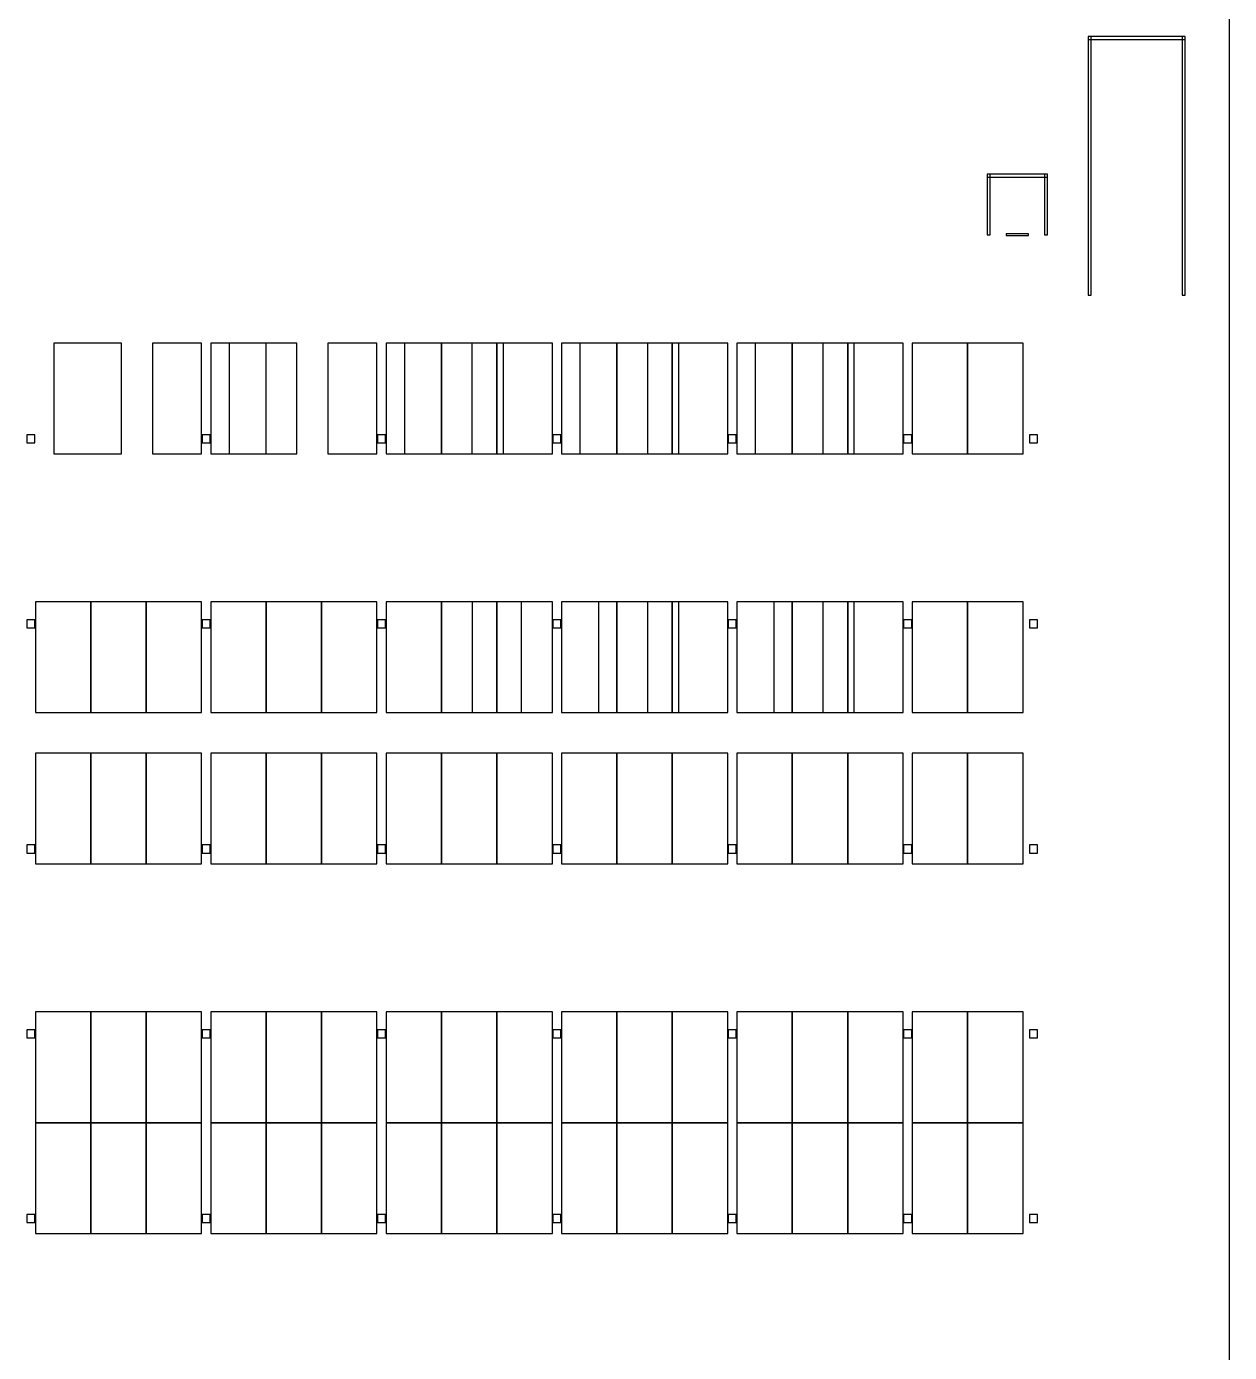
# Model space of a CAD drawing. Header units: metres. Extents: x 0 to 360, y -12 to 495.
# Drawn here: x 300.5 to 360, y 77.7 to 143.3 of the extents above; entities that cross this region are included whole.
import ezdxf

# ---------------------------------------------------------------- set-up
doc = ezdxf.new("R2010")
doc.units = ezdxf.units.M
for name, color, linetype in [('ASSUMED_BOUNDARY', 7, 'CONTINUOUS'), ('IFCCOLUMN', 7, 'CONTINUOUS'), ('IFCDOOR', 7, 'CONTINUOUS'), ('IFCWALL', 7, 'CONTINUOUS'), ('PARKING_L1', 7, 'CONTINUOUS'), ('PARKING_L1_ADA', 7, 'CONTINUOUS'), ('PARKING_L2', 7, 'CONTINUOUS'), ('PARKING_L3', 7, 'CONTINUOUS'), ('PARKING_L4', 7, 'CONTINUOUS'), ('PARKING_L5', 7, 'CONTINUOUS')]:
    doc.layers.add(name, color=color, linetype=linetype)

msp = doc.modelspace()

# ---------------------------------------------------------------- linework, layer by layer
at = {"layer": 'ASSUMED_BOUNDARY'}
msp.add_lwpolyline([(0, 0), (360, 0), (360, 495), (0, 495)], close=True, dxfattribs=at)
at = {"layer": 'IFCCOLUMN'}
for points in [[(300.473, 122.696), (300.873, 122.696), (300.873, 123.096), (300.473, 123.096)], [(300.473, 122.696), (300.873, 122.696), (300.873, 123.096), (300.473, 123.096)], [(300.473, 122.696), (300.873, 122.696), (300.873, 123.096), (300.473, 123.096)], [(300.473, 122.696), (300.873, 122.696), (300.873, 123.096), (300.473, 123.096)], [(309.1526, 122.696), (309.5526, 122.696), (309.5526, 123.096), (309.1526, 123.096)], [(309.1526, 122.696), (309.5526, 122.696), (309.5526, 123.096), (309.1526, 123.096)], [(309.1526, 122.696), (309.5526, 122.696), (309.5526, 123.096), (309.1526, 123.096)], [(309.1526, 122.696), (309.5526, 122.696), (309.5526, 123.096), (309.1526, 123.096)], [(317.8322, 122.696), (318.2322, 122.696), (318.2322, 123.096), (317.8322, 123.096)], [(317.8322, 122.696), (318.2322, 122.696), (318.2322, 123.096), (317.8322, 123.096)], [(317.8322, 122.696), (318.2322, 122.696), (318.2322, 123.096), (317.8322, 123.096)], [(317.8322, 122.696), (318.2322, 122.696), (318.2322, 123.096), (317.8322, 123.096)], [(326.5118, 122.696), (326.9118, 122.696), (326.9118, 123.096), (326.5118, 123.096)], [(326.5118, 122.696), (326.9118, 122.696), (326.9118, 123.096), (326.5118, 123.096)], [(326.5118, 122.696), (326.9118, 122.696), (326.9118, 123.096), (326.5118, 123.096)], [(326.5118, 122.696), (326.9118, 122.696), (326.9118, 123.096), (326.5118, 123.096)], [(335.1914, 122.696), (335.5914, 122.696), (335.5914, 123.096), (335.1914, 123.096)], [(335.1914, 122.696), (335.5914, 122.696), (335.5914, 123.096), (335.1914, 123.096)], [(335.1914, 122.696), (335.5914, 122.696), (335.5914, 123.096), (335.1914, 123.096)], [(335.1914, 122.696), (335.5914, 122.696), (335.5914, 123.096), (335.1914, 123.096)], [(343.871, 122.696), (344.271, 122.696), (344.271, 123.096), (343.871, 123.096)], [(343.871, 122.696), (344.271, 122.696), (344.271, 123.096), (343.871, 123.096)], [(343.871, 122.696), (344.271, 122.696), (344.271, 123.096), (343.871, 123.096)], [(343.871, 122.696), (344.271, 122.696), (344.271, 123.096), (343.871, 123.096)], [(350.1, 122.696), (350.5, 122.696), (350.5, 123.096), (350.1, 123.096)], [(350.1, 122.696), (350.5, 122.696), (350.5, 123.096), (350.1, 123.096)], [(350.1, 122.696), (350.5, 122.696), (350.5, 123.096), (350.1, 123.096)], [(350.1, 122.696), (350.5, 122.696), (350.5, 123.096), (350.1, 123.096)], [(300.473, 113.552), (300.873, 113.552), (300.873, 113.952), (300.473, 113.952)], [(300.473, 113.552), (300.873, 113.552), (300.873, 113.952), (300.473, 113.952)], [(300.473, 113.552), (300.873, 113.552), (300.873, 113.952), (300.473, 113.952)], [(300.473, 113.552), (300.873, 113.552), (300.873, 113.952), (300.473, 113.952)], [(309.1526, 113.552), (309.5526, 113.552), (309.5526, 113.952), (309.1526, 113.952)], [(309.1526, 113.552), (309.5526, 113.552), (309.5526, 113.952), (309.1526, 113.952)], [(309.1526, 113.552), (309.5526, 113.552), (309.5526, 113.952), (309.1526, 113.952)], [(309.1526, 113.552), (309.5526, 113.552), (309.5526, 113.952), (309.1526, 113.952)], [(317.8322, 113.552), (318.2322, 113.552), (318.2322, 113.952), (317.8322, 113.952)], [(317.8322, 113.552), (318.2322, 113.552), (318.2322, 113.952), (317.8322, 113.952)], [(317.8322, 113.552), (318.2322, 113.552), (318.2322, 113.952), (317.8322, 113.952)], [(317.8322, 113.552), (318.2322, 113.552), (318.2322, 113.952), (317.8322, 113.952)], [(326.5118, 113.552), (326.9118, 113.552), (326.9118, 113.952), (326.5118, 113.952)], [(326.5118, 113.552), (326.9118, 113.552), (326.9118, 113.952), (326.5118, 113.952)], [(326.5118, 113.552), (326.9118, 113.552), (326.9118, 113.952), (326.5118, 113.952)], [(326.5118, 113.552), (326.9118, 113.552), (326.9118, 113.952), (326.5118, 113.952)], [(335.1914, 113.552), (335.5914, 113.552), (335.5914, 113.952), (335.1914, 113.952)], [(335.1914, 113.552), (335.5914, 113.552), (335.5914, 113.952), (335.1914, 113.952)], [(335.1914, 113.552), (335.5914, 113.552), (335.5914, 113.952), (335.1914, 113.952)], [(335.1914, 113.552), (335.5914, 113.552), (335.5914, 113.952), (335.1914, 113.952)], [(343.871, 113.552), (344.271, 113.552), (344.271, 113.952), (343.871, 113.952)], [(343.871, 113.552), (344.271, 113.552), (344.271, 113.952), (343.871, 113.952)], [(343.871, 113.552), (344.271, 113.552), (344.271, 113.952), (343.871, 113.952)], [(343.871, 113.552), (344.271, 113.552), (344.271, 113.952), (343.871, 113.952)], [(350.1, 113.552), (350.5, 113.552), (350.5, 113.952), (350.1, 113.952)], [(350.1, 113.552), (350.5, 113.552), (350.5, 113.952), (350.1, 113.952)], [(350.1, 113.552), (350.5, 113.552), (350.5, 113.952), (350.1, 113.952)], [(350.1, 113.552), (350.5, 113.552), (350.5, 113.952), (350.1, 113.952)], [(300.473, 102.408), (300.873, 102.408), (300.873, 102.808), (300.473, 102.808)], [(300.473, 102.408), (300.873, 102.408), (300.873, 102.808), (300.473, 102.808)], [(300.473, 102.408), (300.873, 102.408), (300.873, 102.808), (300.473, 102.808)], [(300.473, 102.408), (300.873, 102.408), (300.873, 102.808), (300.473, 102.808)], [(309.1526, 102.408), (309.5526, 102.408), (309.5526, 102.808), (309.1526, 102.808)], [(309.1526, 102.408), (309.5526, 102.408), (309.5526, 102.808), (309.1526, 102.808)], [(309.1526, 102.408), (309.5526, 102.408), (309.5526, 102.808), (309.1526, 102.808)], [(309.1526, 102.408), (309.5526, 102.408), (309.5526, 102.808), (309.1526, 102.808)], [(317.8322, 102.408), (318.2322, 102.408), (318.2322, 102.808), (317.8322, 102.808)], [(317.8322, 102.408), (318.2322, 102.408), (318.2322, 102.808), (317.8322, 102.808)], [(317.8322, 102.408), (318.2322, 102.408), (318.2322, 102.808), (317.8322, 102.808)], [(317.8322, 102.408), (318.2322, 102.408), (318.2322, 102.808), (317.8322, 102.808)], [(326.5118, 102.408), (326.9118, 102.408), (326.9118, 102.808), (326.5118, 102.808)], [(326.5118, 102.408), (326.9118, 102.408), (326.9118, 102.808), (326.5118, 102.808)], [(326.5118, 102.408), (326.9118, 102.408), (326.9118, 102.808), (326.5118, 102.808)], [(326.5118, 102.408), (326.9118, 102.408), (326.9118, 102.808), (326.5118, 102.808)], [(335.1914, 102.408), (335.5914, 102.408), (335.5914, 102.808), (335.1914, 102.808)], [(335.1914, 102.408), (335.5914, 102.408), (335.5914, 102.808), (335.1914, 102.808)], [(335.1914, 102.408), (335.5914, 102.408), (335.5914, 102.808), (335.1914, 102.808)], [(335.1914, 102.408), (335.5914, 102.408), (335.5914, 102.808), (335.1914, 102.808)], [(343.871, 102.408), (344.271, 102.408), (344.271, 102.808), (343.871, 102.808)], [(343.871, 102.408), (344.271, 102.408), (344.271, 102.808), (343.871, 102.808)], [(343.871, 102.408), (344.271, 102.408), (344.271, 102.808), (343.871, 102.808)], [(343.871, 102.408), (344.271, 102.408), (344.271, 102.808), (343.871, 102.808)], [(350.1, 102.408), (350.5, 102.408), (350.5, 102.808), (350.1, 102.808)], [(350.1, 102.408), (350.5, 102.408), (350.5, 102.808), (350.1, 102.808)], [(350.1, 102.408), (350.5, 102.408), (350.5, 102.808), (350.1, 102.808)], [(350.1, 102.408), (350.5, 102.408), (350.5, 102.808), (350.1, 102.808)], [(300.473, 93.264), (300.873, 93.264), (300.873, 93.664), (300.473, 93.664)], [(300.473, 93.264), (300.873, 93.264), (300.873, 93.664), (300.473, 93.664)], [(300.473, 93.264), (300.873, 93.264), (300.873, 93.664), (300.473, 93.664)], [(300.473, 93.264), (300.873, 93.264), (300.873, 93.664), (300.473, 93.664)], [(309.1526, 93.264), (309.5526, 93.264), (309.5526, 93.664), (309.1526, 93.664)], [(309.1526, 93.264), (309.5526, 93.264), (309.5526, 93.664), (309.1526, 93.664)], [(309.1526, 93.264), (309.5526, 93.264), (309.5526, 93.664), (309.1526, 93.664)], [(309.1526, 93.264), (309.5526, 93.264), (309.5526, 93.664), (309.1526, 93.664)], [(317.8322, 93.264), (318.2322, 93.264), (318.2322, 93.664), (317.8322, 93.664)], [(317.8322, 93.264), (318.2322, 93.264), (318.2322, 93.664), (317.8322, 93.664)], [(317.8322, 93.264), (318.2322, 93.264), (318.2322, 93.664), (317.8322, 93.664)], [(317.8322, 93.264), (318.2322, 93.264), (318.2322, 93.664), (317.8322, 93.664)], [(326.5118, 93.264), (326.9118, 93.264), (326.9118, 93.664), (326.5118, 93.664)], [(326.5118, 93.264), (326.9118, 93.264), (326.9118, 93.664), (326.5118, 93.664)], [(326.5118, 93.264), (326.9118, 93.264), (326.9118, 93.664), (326.5118, 93.664)], [(326.5118, 93.264), (326.9118, 93.264), (326.9118, 93.664), (326.5118, 93.664)], [(335.1914, 93.264), (335.5914, 93.264), (335.5914, 93.664), (335.1914, 93.664)], [(335.1914, 93.264), (335.5914, 93.264), (335.5914, 93.664), (335.1914, 93.664)], [(335.1914, 93.264), (335.5914, 93.264), (335.5914, 93.664), (335.1914, 93.664)], [(335.1914, 93.264), (335.5914, 93.264), (335.5914, 93.664), (335.1914, 93.664)], [(343.871, 93.264), (344.271, 93.264), (344.271, 93.664), (343.871, 93.664)], [(343.871, 93.264), (344.271, 93.264), (344.271, 93.664), (343.871, 93.664)], [(343.871, 93.264), (344.271, 93.264), (344.271, 93.664), (343.871, 93.664)], [(343.871, 93.264), (344.271, 93.264), (344.271, 93.664), (343.871, 93.664)], [(350.1, 93.264), (350.5, 93.264), (350.5, 93.664), (350.1, 93.664)], [(350.1, 93.264), (350.5, 93.264), (350.5, 93.664), (350.1, 93.664)], [(350.1, 93.264), (350.5, 93.264), (350.5, 93.664), (350.1, 93.664)], [(350.1, 93.264), (350.5, 93.264), (350.5, 93.664), (350.1, 93.664)], [(300.473, 84.12), (300.873, 84.12), (300.873, 84.52), (300.473, 84.52)], [(300.473, 84.12), (300.873, 84.12), (300.873, 84.52), (300.473, 84.52)], [(300.473, 84.12), (300.873, 84.12), (300.873, 84.52), (300.473, 84.52)], [(300.473, 84.12), (300.873, 84.12), (300.873, 84.52), (300.473, 84.52)], [(309.1526, 84.12), (309.5526, 84.12), (309.5526, 84.52), (309.1526, 84.52)], [(309.1526, 84.12), (309.5526, 84.12), (309.5526, 84.52), (309.1526, 84.52)], [(309.1526, 84.12), (309.5526, 84.12), (309.5526, 84.52), (309.1526, 84.52)], [(309.1526, 84.12), (309.5526, 84.12), (309.5526, 84.52), (309.1526, 84.52)], [(317.8322, 84.12), (318.2322, 84.12), (318.2322, 84.52), (317.8322, 84.52)], [(317.8322, 84.12), (318.2322, 84.12), (318.2322, 84.52), (317.8322, 84.52)], [(317.8322, 84.12), (318.2322, 84.12), (318.2322, 84.52), (317.8322, 84.52)], [(317.8322, 84.12), (318.2322, 84.12), (318.2322, 84.52), (317.8322, 84.52)], [(326.5118, 84.12), (326.9118, 84.12), (326.9118, 84.52), (326.5118, 84.52)], [(326.5118, 84.12), (326.9118, 84.12), (326.9118, 84.52), (326.5118, 84.52)], [(326.5118, 84.12), (326.9118, 84.12), (326.9118, 84.52), (326.5118, 84.52)], [(326.5118, 84.12), (326.9118, 84.12), (326.9118, 84.52), (326.5118, 84.52)], [(335.1914, 84.12), (335.5914, 84.12), (335.5914, 84.52), (335.1914, 84.52)], [(335.1914, 84.12), (335.5914, 84.12), (335.5914, 84.52), (335.1914, 84.52)], [(335.1914, 84.12), (335.5914, 84.12), (335.5914, 84.52), (335.1914, 84.52)], [(335.1914, 84.12), (335.5914, 84.12), (335.5914, 84.52), (335.1914, 84.52)], [(343.871, 84.12), (344.271, 84.12), (344.271, 84.52), (343.871, 84.52)], [(343.871, 84.12), (344.271, 84.12), (344.271, 84.52), (343.871, 84.52)], [(343.871, 84.12), (344.271, 84.12), (344.271, 84.52), (343.871, 84.52)], [(343.871, 84.12), (344.271, 84.12), (344.271, 84.52), (343.871, 84.52)], [(350.1, 84.12), (350.5, 84.12), (350.5, 84.52), (350.1, 84.52)], [(350.1, 84.12), (350.5, 84.12), (350.5, 84.52), (350.1, 84.52)], [(350.1, 84.12), (350.5, 84.12), (350.5, 84.52), (350.1, 84.52)], [(350.1, 84.12), (350.5, 84.12), (350.5, 84.52), (350.1, 84.52)]]:
    msp.add_lwpolyline(points, close=True, dxfattribs=at)
at = {"layer": 'IFCDOOR'}
msp.add_lwpolyline([(348.95, 132.96), (350.05, 132.96), (350.05, 133.04), (348.95, 133.04)], close=True, dxfattribs=at)
msp.add_lwpolyline([(348.95, 132.96), (350.05, 132.96), (350.05, 133.04), (348.95, 133.04)], close=True, dxfattribs=at)
msp.add_lwpolyline([(348.95, 132.96), (350.05, 132.96), (350.05, 133.04), (348.95, 133.04)], close=True, dxfattribs=at)
msp.add_lwpolyline([(348.95, 132.96), (350.05, 132.96), (350.05, 133.04), (348.95, 133.04)], close=True, dxfattribs=at)
msp.add_lwpolyline([(348.95, 132.96), (350.05, 132.96), (350.05, 133.04), (348.95, 133.04)], close=True, dxfattribs=at)
at = {"layer": 'IFCWALL'}
for points in [[(353, 130), (353.15, 130), (353.15, 142.8), (353, 142.8)], [(353, 142.65), (357.8, 142.65), (357.8, 142.8), (353, 142.8)], [(357.65, 130), (357.8, 130), (357.8, 142.8), (357.65, 142.8)], [(348, 133), (348.15, 133), (348.15, 136), (348, 136)], [(348, 135.85), (351, 135.85), (351, 136), (348, 136)], [(350.85, 133), (351, 133), (351, 136), (350.85, 136)]]:
    msp.add_lwpolyline(points, close=True, dxfattribs=at)
at = {"layer": 'PARKING_L1'}
for points in [[(300.898, 109.352), (303.6412, 109.352), (303.6412, 114.8384), (300.898, 114.8384)], [(303.6412, 109.352), (306.3844, 109.352), (306.3844, 114.8384), (303.6412, 114.8384)], [(306.3844, 109.352), (309.1276, 109.352), (309.1276, 114.8384), (306.3844, 114.8384)], [(309.5776, 109.352), (312.3208, 109.352), (312.3208, 114.8384), (309.5776, 114.8384)], [(312.3208, 109.352), (315.064, 109.352), (315.064, 114.8384), (312.3208, 114.8384)], [(315.064, 109.352), (317.8072, 109.352), (317.8072, 114.8384), (315.064, 114.8384)], [(318.2572, 109.352), (321.0004, 109.352), (321.0004, 114.8384), (318.2572, 114.8384)], [(344.296, 109.352), (347.0392, 109.352), (347.0392, 114.8384), (344.296, 114.8384)], [(347.0392, 109.352), (349.7824, 109.352), (349.7824, 114.8384), (347.0392, 114.8384)], [(300.898, 101.8656), (303.6412, 101.8656), (303.6412, 107.352), (300.898, 107.352)], [(303.6412, 101.8656), (306.3844, 101.8656), (306.3844, 107.352), (303.6412, 107.352)], [(306.3844, 101.8656), (309.1276, 101.8656), (309.1276, 107.352), (306.3844, 107.352)], [(309.5776, 101.8656), (312.3208, 101.8656), (312.3208, 107.352), (309.5776, 107.352)], [(312.3208, 101.8656), (315.064, 101.8656), (315.064, 107.352), (312.3208, 107.352)], [(315.064, 101.8656), (317.8072, 101.8656), (317.8072, 107.352), (315.064, 107.352)], [(318.2572, 101.8656), (321.0004, 101.8656), (321.0004, 107.352), (318.2572, 107.352)], [(321.0004, 101.8656), (323.7436, 101.8656), (323.7436, 107.352), (321.0004, 107.352)], [(323.7436, 101.8656), (326.4868, 101.8656), (326.4868, 107.352), (323.7436, 107.352)], [(326.9368, 101.8656), (329.68, 101.8656), (329.68, 107.352), (326.9368, 107.352)], [(329.68, 101.8656), (332.4232, 101.8656), (332.4232, 107.352), (329.68, 107.352)], [(332.4232, 101.8656), (335.1664, 101.8656), (335.1664, 107.352), (332.4232, 107.352)], [(335.6164, 101.8656), (338.3596, 101.8656), (338.3596, 107.352), (335.6164, 107.352)], [(338.3596, 101.8656), (341.1028, 101.8656), (341.1028, 107.352), (338.3596, 107.352)], [(341.1028, 101.8656), (343.846, 101.8656), (343.846, 107.352), (341.1028, 107.352)], [(344.296, 101.8656), (347.0392, 101.8656), (347.0392, 107.352), (344.296, 107.352)], [(347.0392, 101.8656), (349.7824, 101.8656), (349.7824, 107.352), (347.0392, 107.352)], [(300.898, 89.064), (303.6412, 89.064), (303.6412, 94.5504), (300.898, 94.5504)], [(303.6412, 89.064), (306.3844, 89.064), (306.3844, 94.5504), (303.6412, 94.5504)], [(306.3844, 89.064), (309.1276, 89.064), (309.1276, 94.5504), (306.3844, 94.5504)], [(309.5776, 89.064), (312.3208, 89.064), (312.3208, 94.5504), (309.5776, 94.5504)], [(312.3208, 89.064), (315.064, 89.064), (315.064, 94.5504), (312.3208, 94.5504)], [(315.064, 89.064), (317.8072, 89.064), (317.8072, 94.5504), (315.064, 94.5504)], [(318.2572, 89.064), (321.0004, 89.064), (321.0004, 94.5504), (318.2572, 94.5504)], [(321.0004, 89.064), (323.7436, 89.064), (323.7436, 94.5504), (321.0004, 94.5504)], [(323.7436, 89.064), (326.4868, 89.064), (326.4868, 94.5504), (323.7436, 94.5504)], [(326.9368, 89.064), (329.68, 89.064), (329.68, 94.5504), (326.9368, 94.5504)], [(329.68, 89.064), (332.4232, 89.064), (332.4232, 94.5504), (329.68, 94.5504)], [(332.4232, 89.064), (335.1664, 89.064), (335.1664, 94.5504), (332.4232, 94.5504)], [(335.6164, 89.064), (338.3596, 89.064), (338.3596, 94.5504), (335.6164, 94.5504)], [(338.3596, 89.064), (341.1028, 89.064), (341.1028, 94.5504), (338.3596, 94.5504)], [(341.1028, 89.064), (343.846, 89.064), (343.846, 94.5504), (341.1028, 94.5504)], [(344.296, 89.064), (347.0392, 89.064), (347.0392, 94.5504), (344.296, 94.5504)], [(347.0392, 89.064), (349.7824, 89.064), (349.7824, 94.5504), (347.0392, 94.5504)], [(300.898, 83.5776), (303.6412, 83.5776), (303.6412, 89.064), (300.898, 89.064)], [(303.6412, 83.5776), (306.3844, 83.5776), (306.3844, 89.064), (303.6412, 89.064)], [(306.3844, 83.5776), (309.1276, 83.5776), (309.1276, 89.064), (306.3844, 89.064)], [(309.5776, 83.5776), (312.3208, 83.5776), (312.3208, 89.064), (309.5776, 89.064)], [(312.3208, 83.5776), (315.064, 83.5776), (315.064, 89.064), (312.3208, 89.064)], [(315.064, 83.5776), (317.8072, 83.5776), (317.8072, 89.064), (315.064, 89.064)], [(318.2572, 83.5776), (321.0004, 83.5776), (321.0004, 89.064), (318.2572, 89.064)], [(321.0004, 83.5776), (323.7436, 83.5776), (323.7436, 89.064), (321.0004, 89.064)], [(323.7436, 83.5776), (326.4868, 83.5776), (326.4868, 89.064), (323.7436, 89.064)], [(326.9368, 83.5776), (329.68, 83.5776), (329.68, 89.064), (326.9368, 89.064)], [(329.68, 83.5776), (332.4232, 83.5776), (332.4232, 89.064), (329.68, 89.064)], [(332.4232, 83.5776), (335.1664, 83.5776), (335.1664, 89.064), (332.4232, 89.064)], [(335.6164, 83.5776), (338.3596, 83.5776), (338.3596, 89.064), (335.6164, 89.064)], [(338.3596, 83.5776), (341.1028, 83.5776), (341.1028, 89.064), (338.3596, 89.064)], [(341.1028, 83.5776), (343.846, 83.5776), (343.846, 89.064), (341.1028, 89.064)], [(344.296, 83.5776), (347.0392, 83.5776), (347.0392, 89.064), (344.296, 89.064)], [(347.0392, 83.5776), (349.7824, 83.5776), (349.7824, 89.064), (347.0392, 89.064)]]:
    msp.add_lwpolyline(points, close=True, dxfattribs=at)
at = {"layer": 'PARKING_L1_ADA'}
for points in [[(301.8124, 122.1536), (305.1652, 122.1536), (305.1652, 127.64), (301.8124, 127.64)], [(306.6892, 122.1536), (309.1276, 122.1536), (309.1276, 127.64), (306.6892, 127.64)], [(310.492, 122.1536), (313.8448, 122.1536), (313.8448, 127.64), (310.492, 127.64)], [(315.3688, 122.1536), (317.8072, 122.1536), (317.8072, 127.64), (315.3688, 127.64)], [(319.1716, 122.1536), (322.5244, 122.1536), (322.5244, 127.64), (319.1716, 127.64)], [(324.0484, 122.1536), (326.4868, 122.1536), (326.4868, 127.64), (324.0484, 127.64)], [(327.8512, 122.1536), (331.204, 122.1536), (331.204, 127.64), (327.8512, 127.64)], [(332.728, 122.1536), (335.1664, 122.1536), (335.1664, 127.64), (332.728, 127.64)], [(336.5308, 122.1536), (339.8836, 122.1536), (339.8836, 127.64), (336.5308, 127.64)], [(341.4076, 122.1536), (343.846, 122.1536), (343.846, 127.64), (341.4076, 127.64)], [(322.5244, 109.352), (324.9628, 109.352), (324.9628, 114.8384), (322.5244, 114.8384)], [(328.7656, 109.352), (331.204, 109.352), (331.204, 114.8384), (328.7656, 114.8384)], [(332.728, 109.352), (335.1664, 109.352), (335.1664, 114.8384), (332.728, 114.8384)], [(337.4452, 109.352), (339.8836, 109.352), (339.8836, 114.8384), (337.4452, 114.8384)], [(341.4076, 109.352), (343.846, 109.352), (343.846, 114.8384), (341.4076, 114.8384)]]:
    msp.add_lwpolyline(points, close=True, dxfattribs=at)
at = {"layer": 'PARKING_L2'}
for points in [[(309.5776, 122.1536), (312.3208, 122.1536), (312.3208, 127.64), (309.5776, 127.64)], [(318.2572, 122.1536), (321.0004, 122.1536), (321.0004, 127.64), (318.2572, 127.64)], [(321.0004, 122.1536), (323.7436, 122.1536), (323.7436, 127.64), (321.0004, 127.64)], [(323.7436, 122.1536), (326.4868, 122.1536), (326.4868, 127.64), (323.7436, 127.64)], [(326.9368, 122.1536), (329.68, 122.1536), (329.68, 127.64), (326.9368, 127.64)], [(329.68, 122.1536), (332.4232, 122.1536), (332.4232, 127.64), (329.68, 127.64)], [(332.4232, 122.1536), (335.1664, 122.1536), (335.1664, 127.64), (332.4232, 127.64)], [(335.6164, 122.1536), (338.3596, 122.1536), (338.3596, 127.64), (335.6164, 127.64)], [(338.3596, 122.1536), (341.1028, 122.1536), (341.1028, 127.64), (338.3596, 127.64)], [(341.1028, 122.1536), (343.846, 122.1536), (343.846, 127.64), (341.1028, 127.64)], [(344.296, 122.1536), (347.0392, 122.1536), (347.0392, 127.64), (344.296, 127.64)], [(347.0392, 122.1536), (349.7824, 122.1536), (349.7824, 127.64), (347.0392, 127.64)], [(300.898, 109.352), (303.6412, 109.352), (303.6412, 114.8384), (300.898, 114.8384)], [(303.6412, 109.352), (306.3844, 109.352), (306.3844, 114.8384), (303.6412, 114.8384)], [(306.3844, 109.352), (309.1276, 109.352), (309.1276, 114.8384), (306.3844, 114.8384)], [(309.5776, 109.352), (312.3208, 109.352), (312.3208, 114.8384), (309.5776, 114.8384)], [(312.3208, 109.352), (315.064, 109.352), (315.064, 114.8384), (312.3208, 114.8384)], [(315.064, 109.352), (317.8072, 109.352), (317.8072, 114.8384), (315.064, 114.8384)], [(318.2572, 109.352), (321.0004, 109.352), (321.0004, 114.8384), (318.2572, 114.8384)], [(321.0004, 109.352), (323.7436, 109.352), (323.7436, 114.8384), (321.0004, 114.8384)], [(323.7436, 109.352), (326.4868, 109.352), (326.4868, 114.8384), (323.7436, 114.8384)], [(326.9368, 109.352), (329.68, 109.352), (329.68, 114.8384), (326.9368, 114.8384)], [(329.68, 109.352), (332.4232, 109.352), (332.4232, 114.8384), (329.68, 114.8384)], [(332.4232, 109.352), (335.1664, 109.352), (335.1664, 114.8384), (332.4232, 114.8384)], [(335.6164, 109.352), (338.3596, 109.352), (338.3596, 114.8384), (335.6164, 114.8384)], [(338.3596, 109.352), (341.1028, 109.352), (341.1028, 114.8384), (338.3596, 114.8384)], [(341.1028, 109.352), (343.846, 109.352), (343.846, 114.8384), (341.1028, 114.8384)], [(344.296, 109.352), (347.0392, 109.352), (347.0392, 114.8384), (344.296, 114.8384)], [(347.0392, 109.352), (349.7824, 109.352), (349.7824, 114.8384), (347.0392, 114.8384)], [(300.898, 101.8656), (303.6412, 101.8656), (303.6412, 107.352), (300.898, 107.352)], [(303.6412, 101.8656), (306.3844, 101.8656), (306.3844, 107.352), (303.6412, 107.352)], [(306.3844, 101.8656), (309.1276, 101.8656), (309.1276, 107.352), (306.3844, 107.352)], [(309.5776, 101.8656), (312.3208, 101.8656), (312.3208, 107.352), (309.5776, 107.352)], [(312.3208, 101.8656), (315.064, 101.8656), (315.064, 107.352), (312.3208, 107.352)], [(315.064, 101.8656), (317.8072, 101.8656), (317.8072, 107.352), (315.064, 107.352)], [(318.2572, 101.8656), (321.0004, 101.8656), (321.0004, 107.352), (318.2572, 107.352)], [(321.0004, 101.8656), (323.7436, 101.8656), (323.7436, 107.352), (321.0004, 107.352)], [(323.7436, 101.8656), (326.4868, 101.8656), (326.4868, 107.352), (323.7436, 107.352)], [(326.9368, 101.8656), (329.68, 101.8656), (329.68, 107.352), (326.9368, 107.352)], [(329.68, 101.8656), (332.4232, 101.8656), (332.4232, 107.352), (329.68, 107.352)], [(332.4232, 101.8656), (335.1664, 101.8656), (335.1664, 107.352), (332.4232, 107.352)], [(335.6164, 101.8656), (338.3596, 101.8656), (338.3596, 107.352), (335.6164, 107.352)], [(338.3596, 101.8656), (341.1028, 101.8656), (341.1028, 107.352), (338.3596, 107.352)], [(341.1028, 101.8656), (343.846, 101.8656), (343.846, 107.352), (341.1028, 107.352)], [(344.296, 101.8656), (347.0392, 101.8656), (347.0392, 107.352), (344.296, 107.352)], [(347.0392, 101.8656), (349.7824, 101.8656), (349.7824, 107.352), (347.0392, 107.352)], [(300.898, 89.064), (303.6412, 89.064), (303.6412, 94.5504), (300.898, 94.5504)], [(303.6412, 89.064), (306.3844, 89.064), (306.3844, 94.5504), (303.6412, 94.5504)], [(306.3844, 89.064), (309.1276, 89.064), (309.1276, 94.5504), (306.3844, 94.5504)], [(309.5776, 89.064), (312.3208, 89.064), (312.3208, 94.5504), (309.5776, 94.5504)], [(312.3208, 89.064), (315.064, 89.064), (315.064, 94.5504), (312.3208, 94.5504)], [(315.064, 89.064), (317.8072, 89.064), (317.8072, 94.5504), (315.064, 94.5504)], [(318.2572, 89.064), (321.0004, 89.064), (321.0004, 94.5504), (318.2572, 94.5504)], [(321.0004, 89.064), (323.7436, 89.064), (323.7436, 94.5504), (321.0004, 94.5504)], [(323.7436, 89.064), (326.4868, 89.064), (326.4868, 94.5504), (323.7436, 94.5504)], [(326.9368, 89.064), (329.68, 89.064), (329.68, 94.5504), (326.9368, 94.5504)], [(329.68, 89.064), (332.4232, 89.064), (332.4232, 94.5504), (329.68, 94.5504)], [(332.4232, 89.064), (335.1664, 89.064), (335.1664, 94.5504), (332.4232, 94.5504)], [(335.6164, 89.064), (338.3596, 89.064), (338.3596, 94.5504), (335.6164, 94.5504)], [(338.3596, 89.064), (341.1028, 89.064), (341.1028, 94.5504), (338.3596, 94.5504)], [(341.1028, 89.064), (343.846, 89.064), (343.846, 94.5504), (341.1028, 94.5504)], [(344.296, 89.064), (347.0392, 89.064), (347.0392, 94.5504), (344.296, 94.5504)], [(347.0392, 89.064), (349.7824, 89.064), (349.7824, 94.5504), (347.0392, 94.5504)], [(300.898, 83.5776), (303.6412, 83.5776), (303.6412, 89.064), (300.898, 89.064)], [(303.6412, 83.5776), (306.3844, 83.5776), (306.3844, 89.064), (303.6412, 89.064)], [(306.3844, 83.5776), (309.1276, 83.5776), (309.1276, 89.064), (306.3844, 89.064)], [(309.5776, 83.5776), (312.3208, 83.5776), (312.3208, 89.064), (309.5776, 89.064)], [(312.3208, 83.5776), (315.064, 83.5776), (315.064, 89.064), (312.3208, 89.064)], [(315.064, 83.5776), (317.8072, 83.5776), (317.8072, 89.064), (315.064, 89.064)], [(318.2572, 83.5776), (321.0004, 83.5776), (321.0004, 89.064), (318.2572, 89.064)], [(321.0004, 83.5776), (323.7436, 83.5776), (323.7436, 89.064), (321.0004, 89.064)], [(323.7436, 83.5776), (326.4868, 83.5776), (326.4868, 89.064), (323.7436, 89.064)], [(326.9368, 83.5776), (329.68, 83.5776), (329.68, 89.064), (326.9368, 89.064)], [(329.68, 83.5776), (332.4232, 83.5776), (332.4232, 89.064), (329.68, 89.064)], [(332.4232, 83.5776), (335.1664, 83.5776), (335.1664, 89.064), (332.4232, 89.064)], [(335.6164, 83.5776), (338.3596, 83.5776), (338.3596, 89.064), (335.6164, 89.064)], [(338.3596, 83.5776), (341.1028, 83.5776), (341.1028, 89.064), (338.3596, 89.064)], [(341.1028, 83.5776), (343.846, 83.5776), (343.846, 89.064), (341.1028, 89.064)], [(344.296, 83.5776), (347.0392, 83.5776), (347.0392, 89.064), (344.296, 89.064)], [(347.0392, 83.5776), (349.7824, 83.5776), (349.7824, 89.064), (347.0392, 89.064)]]:
    msp.add_lwpolyline(points, close=True, dxfattribs=at)
at = {"layer": 'PARKING_L3'}
for points in [[(309.5776, 122.1536), (312.3208, 122.1536), (312.3208, 127.64), (309.5776, 127.64)], [(318.2572, 122.1536), (321.0004, 122.1536), (321.0004, 127.64), (318.2572, 127.64)], [(321.0004, 122.1536), (323.7436, 122.1536), (323.7436, 127.64), (321.0004, 127.64)], [(323.7436, 122.1536), (326.4868, 122.1536), (326.4868, 127.64), (323.7436, 127.64)], [(326.9368, 122.1536), (329.68, 122.1536), (329.68, 127.64), (326.9368, 127.64)], [(329.68, 122.1536), (332.4232, 122.1536), (332.4232, 127.64), (329.68, 127.64)], [(332.4232, 122.1536), (335.1664, 122.1536), (335.1664, 127.64), (332.4232, 127.64)], [(335.6164, 122.1536), (338.3596, 122.1536), (338.3596, 127.64), (335.6164, 127.64)], [(338.3596, 122.1536), (341.1028, 122.1536), (341.1028, 127.64), (338.3596, 127.64)], [(341.1028, 122.1536), (343.846, 122.1536), (343.846, 127.64), (341.1028, 127.64)], [(344.296, 122.1536), (347.0392, 122.1536), (347.0392, 127.64), (344.296, 127.64)], [(347.0392, 122.1536), (349.7824, 122.1536), (349.7824, 127.64), (347.0392, 127.64)], [(300.898, 109.352), (303.6412, 109.352), (303.6412, 114.8384), (300.898, 114.8384)], [(303.6412, 109.352), (306.3844, 109.352), (306.3844, 114.8384), (303.6412, 114.8384)], [(306.3844, 109.352), (309.1276, 109.352), (309.1276, 114.8384), (306.3844, 114.8384)], [(309.5776, 109.352), (312.3208, 109.352), (312.3208, 114.8384), (309.5776, 114.8384)], [(312.3208, 109.352), (315.064, 109.352), (315.064, 114.8384), (312.3208, 114.8384)], [(315.064, 109.352), (317.8072, 109.352), (317.8072, 114.8384), (315.064, 114.8384)], [(318.2572, 109.352), (321.0004, 109.352), (321.0004, 114.8384), (318.2572, 114.8384)], [(321.0004, 109.352), (323.7436, 109.352), (323.7436, 114.8384), (321.0004, 114.8384)], [(323.7436, 109.352), (326.4868, 109.352), (326.4868, 114.8384), (323.7436, 114.8384)], [(326.9368, 109.352), (329.68, 109.352), (329.68, 114.8384), (326.9368, 114.8384)], [(329.68, 109.352), (332.4232, 109.352), (332.4232, 114.8384), (329.68, 114.8384)], [(332.4232, 109.352), (335.1664, 109.352), (335.1664, 114.8384), (332.4232, 114.8384)], [(335.6164, 109.352), (338.3596, 109.352), (338.3596, 114.8384), (335.6164, 114.8384)], [(338.3596, 109.352), (341.1028, 109.352), (341.1028, 114.8384), (338.3596, 114.8384)], [(341.1028, 109.352), (343.846, 109.352), (343.846, 114.8384), (341.1028, 114.8384)], [(344.296, 109.352), (347.0392, 109.352), (347.0392, 114.8384), (344.296, 114.8384)], [(347.0392, 109.352), (349.7824, 109.352), (349.7824, 114.8384), (347.0392, 114.8384)], [(300.898, 101.8656), (303.6412, 101.8656), (303.6412, 107.352), (300.898, 107.352)], [(303.6412, 101.8656), (306.3844, 101.8656), (306.3844, 107.352), (303.6412, 107.352)], [(306.3844, 101.8656), (309.1276, 101.8656), (309.1276, 107.352), (306.3844, 107.352)], [(309.5776, 101.8656), (312.3208, 101.8656), (312.3208, 107.352), (309.5776, 107.352)], [(312.3208, 101.8656), (315.064, 101.8656), (315.064, 107.352), (312.3208, 107.352)], [(315.064, 101.8656), (317.8072, 101.8656), (317.8072, 107.352), (315.064, 107.352)], [(318.2572, 101.8656), (321.0004, 101.8656), (321.0004, 107.352), (318.2572, 107.352)], [(321.0004, 101.8656), (323.7436, 101.8656), (323.7436, 107.352), (321.0004, 107.352)], [(323.7436, 101.8656), (326.4868, 101.8656), (326.4868, 107.352), (323.7436, 107.352)], [(326.9368, 101.8656), (329.68, 101.8656), (329.68, 107.352), (326.9368, 107.352)], [(329.68, 101.8656), (332.4232, 101.8656), (332.4232, 107.352), (329.68, 107.352)], [(332.4232, 101.8656), (335.1664, 101.8656), (335.1664, 107.352), (332.4232, 107.352)], [(335.6164, 101.8656), (338.3596, 101.8656), (338.3596, 107.352), (335.6164, 107.352)], [(338.3596, 101.8656), (341.1028, 101.8656), (341.1028, 107.352), (338.3596, 107.352)], [(341.1028, 101.8656), (343.846, 101.8656), (343.846, 107.352), (341.1028, 107.352)], [(344.296, 101.8656), (347.0392, 101.8656), (347.0392, 107.352), (344.296, 107.352)], [(347.0392, 101.8656), (349.7824, 101.8656), (349.7824, 107.352), (347.0392, 107.352)], [(300.898, 89.064), (303.6412, 89.064), (303.6412, 94.5504), (300.898, 94.5504)], [(303.6412, 89.064), (306.3844, 89.064), (306.3844, 94.5504), (303.6412, 94.5504)], [(306.3844, 89.064), (309.1276, 89.064), (309.1276, 94.5504), (306.3844, 94.5504)], [(309.5776, 89.064), (312.3208, 89.064), (312.3208, 94.5504), (309.5776, 94.5504)], [(312.3208, 89.064), (315.064, 89.064), (315.064, 94.5504), (312.3208, 94.5504)], [(315.064, 89.064), (317.8072, 89.064), (317.8072, 94.5504), (315.064, 94.5504)], [(318.2572, 89.064), (321.0004, 89.064), (321.0004, 94.5504), (318.2572, 94.5504)], [(321.0004, 89.064), (323.7436, 89.064), (323.7436, 94.5504), (321.0004, 94.5504)], [(323.7436, 89.064), (326.4868, 89.064), (326.4868, 94.5504), (323.7436, 94.5504)], [(326.9368, 89.064), (329.68, 89.064), (329.68, 94.5504), (326.9368, 94.5504)], [(329.68, 89.064), (332.4232, 89.064), (332.4232, 94.5504), (329.68, 94.5504)], [(332.4232, 89.064), (335.1664, 89.064), (335.1664, 94.5504), (332.4232, 94.5504)], [(335.6164, 89.064), (338.3596, 89.064), (338.3596, 94.5504), (335.6164, 94.5504)], [(338.3596, 89.064), (341.1028, 89.064), (341.1028, 94.5504), (338.3596, 94.5504)], [(341.1028, 89.064), (343.846, 89.064), (343.846, 94.5504), (341.1028, 94.5504)], [(344.296, 89.064), (347.0392, 89.064), (347.0392, 94.5504), (344.296, 94.5504)], [(347.0392, 89.064), (349.7824, 89.064), (349.7824, 94.5504), (347.0392, 94.5504)], [(300.898, 83.5776), (303.6412, 83.5776), (303.6412, 89.064), (300.898, 89.064)], [(303.6412, 83.5776), (306.3844, 83.5776), (306.3844, 89.064), (303.6412, 89.064)], [(306.3844, 83.5776), (309.1276, 83.5776), (309.1276, 89.064), (306.3844, 89.064)], [(309.5776, 83.5776), (312.3208, 83.5776), (312.3208, 89.064), (309.5776, 89.064)], [(312.3208, 83.5776), (315.064, 83.5776), (315.064, 89.064), (312.3208, 89.064)], [(315.064, 83.5776), (317.8072, 83.5776), (317.8072, 89.064), (315.064, 89.064)], [(318.2572, 83.5776), (321.0004, 83.5776), (321.0004, 89.064), (318.2572, 89.064)], [(321.0004, 83.5776), (323.7436, 83.5776), (323.7436, 89.064), (321.0004, 89.064)], [(323.7436, 83.5776), (326.4868, 83.5776), (326.4868, 89.064), (323.7436, 89.064)], [(326.9368, 83.5776), (329.68, 83.5776), (329.68, 89.064), (326.9368, 89.064)], [(329.68, 83.5776), (332.4232, 83.5776), (332.4232, 89.064), (329.68, 89.064)], [(332.4232, 83.5776), (335.1664, 83.5776), (335.1664, 89.064), (332.4232, 89.064)], [(335.6164, 83.5776), (338.3596, 83.5776), (338.3596, 89.064), (335.6164, 89.064)], [(338.3596, 83.5776), (341.1028, 83.5776), (341.1028, 89.064), (338.3596, 89.064)], [(341.1028, 83.5776), (343.846, 83.5776), (343.846, 89.064), (341.1028, 89.064)], [(344.296, 83.5776), (347.0392, 83.5776), (347.0392, 89.064), (344.296, 89.064)], [(347.0392, 83.5776), (349.7824, 83.5776), (349.7824, 89.064), (347.0392, 89.064)]]:
    msp.add_lwpolyline(points, close=True, dxfattribs=at)
at = {"layer": 'PARKING_L4'}
for points in [[(309.5776, 122.1536), (312.3208, 122.1536), (312.3208, 127.64), (309.5776, 127.64)], [(318.2572, 122.1536), (321.0004, 122.1536), (321.0004, 127.64), (318.2572, 127.64)], [(321.0004, 122.1536), (323.7436, 122.1536), (323.7436, 127.64), (321.0004, 127.64)], [(323.7436, 122.1536), (326.4868, 122.1536), (326.4868, 127.64), (323.7436, 127.64)], [(326.9368, 122.1536), (329.68, 122.1536), (329.68, 127.64), (326.9368, 127.64)], [(329.68, 122.1536), (332.4232, 122.1536), (332.4232, 127.64), (329.68, 127.64)], [(332.4232, 122.1536), (335.1664, 122.1536), (335.1664, 127.64), (332.4232, 127.64)], [(335.6164, 122.1536), (338.3596, 122.1536), (338.3596, 127.64), (335.6164, 127.64)], [(338.3596, 122.1536), (341.1028, 122.1536), (341.1028, 127.64), (338.3596, 127.64)], [(341.1028, 122.1536), (343.846, 122.1536), (343.846, 127.64), (341.1028, 127.64)], [(344.296, 122.1536), (347.0392, 122.1536), (347.0392, 127.64), (344.296, 127.64)], [(347.0392, 122.1536), (349.7824, 122.1536), (349.7824, 127.64), (347.0392, 127.64)], [(300.898, 109.352), (303.6412, 109.352), (303.6412, 114.8384), (300.898, 114.8384)], [(303.6412, 109.352), (306.3844, 109.352), (306.3844, 114.8384), (303.6412, 114.8384)], [(306.3844, 109.352), (309.1276, 109.352), (309.1276, 114.8384), (306.3844, 114.8384)], [(309.5776, 109.352), (312.3208, 109.352), (312.3208, 114.8384), (309.5776, 114.8384)], [(312.3208, 109.352), (315.064, 109.352), (315.064, 114.8384), (312.3208, 114.8384)], [(315.064, 109.352), (317.8072, 109.352), (317.8072, 114.8384), (315.064, 114.8384)], [(318.2572, 109.352), (321.0004, 109.352), (321.0004, 114.8384), (318.2572, 114.8384)], [(321.0004, 109.352), (323.7436, 109.352), (323.7436, 114.8384), (321.0004, 114.8384)], [(323.7436, 109.352), (326.4868, 109.352), (326.4868, 114.8384), (323.7436, 114.8384)], [(326.9368, 109.352), (329.68, 109.352), (329.68, 114.8384), (326.9368, 114.8384)], [(329.68, 109.352), (332.4232, 109.352), (332.4232, 114.8384), (329.68, 114.8384)], [(332.4232, 109.352), (335.1664, 109.352), (335.1664, 114.8384), (332.4232, 114.8384)], [(335.6164, 109.352), (338.3596, 109.352), (338.3596, 114.8384), (335.6164, 114.8384)], [(338.3596, 109.352), (341.1028, 109.352), (341.1028, 114.8384), (338.3596, 114.8384)], [(341.1028, 109.352), (343.846, 109.352), (343.846, 114.8384), (341.1028, 114.8384)], [(344.296, 109.352), (347.0392, 109.352), (347.0392, 114.8384), (344.296, 114.8384)], [(347.0392, 109.352), (349.7824, 109.352), (349.7824, 114.8384), (347.0392, 114.8384)], [(300.898, 101.8656), (303.6412, 101.8656), (303.6412, 107.352), (300.898, 107.352)], [(303.6412, 101.8656), (306.3844, 101.8656), (306.3844, 107.352), (303.6412, 107.352)], [(306.3844, 101.8656), (309.1276, 101.8656), (309.1276, 107.352), (306.3844, 107.352)], [(309.5776, 101.8656), (312.3208, 101.8656), (312.3208, 107.352), (309.5776, 107.352)], [(312.3208, 101.8656), (315.064, 101.8656), (315.064, 107.352), (312.3208, 107.352)], [(315.064, 101.8656), (317.8072, 101.8656), (317.8072, 107.352), (315.064, 107.352)], [(318.2572, 101.8656), (321.0004, 101.8656), (321.0004, 107.352), (318.2572, 107.352)], [(321.0004, 101.8656), (323.7436, 101.8656), (323.7436, 107.352), (321.0004, 107.352)], [(323.7436, 101.8656), (326.4868, 101.8656), (326.4868, 107.352), (323.7436, 107.352)], [(326.9368, 101.8656), (329.68, 101.8656), (329.68, 107.352), (326.9368, 107.352)], [(329.68, 101.8656), (332.4232, 101.8656), (332.4232, 107.352), (329.68, 107.352)], [(332.4232, 101.8656), (335.1664, 101.8656), (335.1664, 107.352), (332.4232, 107.352)], [(335.6164, 101.8656), (338.3596, 101.8656), (338.3596, 107.352), (335.6164, 107.352)], [(338.3596, 101.8656), (341.1028, 101.8656), (341.1028, 107.352), (338.3596, 107.352)], [(341.1028, 101.8656), (343.846, 101.8656), (343.846, 107.352), (341.1028, 107.352)], [(344.296, 101.8656), (347.0392, 101.8656), (347.0392, 107.352), (344.296, 107.352)], [(347.0392, 101.8656), (349.7824, 101.8656), (349.7824, 107.352), (347.0392, 107.352)], [(300.898, 89.064), (303.6412, 89.064), (303.6412, 94.5504), (300.898, 94.5504)], [(303.6412, 89.064), (306.3844, 89.064), (306.3844, 94.5504), (303.6412, 94.5504)], [(306.3844, 89.064), (309.1276, 89.064), (309.1276, 94.5504), (306.3844, 94.5504)], [(309.5776, 89.064), (312.3208, 89.064), (312.3208, 94.5504), (309.5776, 94.5504)], [(312.3208, 89.064), (315.064, 89.064), (315.064, 94.5504), (312.3208, 94.5504)], [(315.064, 89.064), (317.8072, 89.064), (317.8072, 94.5504), (315.064, 94.5504)], [(318.2572, 89.064), (321.0004, 89.064), (321.0004, 94.5504), (318.2572, 94.5504)], [(321.0004, 89.064), (323.7436, 89.064), (323.7436, 94.5504), (321.0004, 94.5504)], [(323.7436, 89.064), (326.4868, 89.064), (326.4868, 94.5504), (323.7436, 94.5504)], [(326.9368, 89.064), (329.68, 89.064), (329.68, 94.5504), (326.9368, 94.5504)], [(329.68, 89.064), (332.4232, 89.064), (332.4232, 94.5504), (329.68, 94.5504)], [(332.4232, 89.064), (335.1664, 89.064), (335.1664, 94.5504), (332.4232, 94.5504)], [(335.6164, 89.064), (338.3596, 89.064), (338.3596, 94.5504), (335.6164, 94.5504)], [(338.3596, 89.064), (341.1028, 89.064), (341.1028, 94.5504), (338.3596, 94.5504)], [(341.1028, 89.064), (343.846, 89.064), (343.846, 94.5504), (341.1028, 94.5504)], [(344.296, 89.064), (347.0392, 89.064), (347.0392, 94.5504), (344.296, 94.5504)], [(347.0392, 89.064), (349.7824, 89.064), (349.7824, 94.5504), (347.0392, 94.5504)], [(300.898, 83.5776), (303.6412, 83.5776), (303.6412, 89.064), (300.898, 89.064)], [(303.6412, 83.5776), (306.3844, 83.5776), (306.3844, 89.064), (303.6412, 89.064)], [(306.3844, 83.5776), (309.1276, 83.5776), (309.1276, 89.064), (306.3844, 89.064)], [(309.5776, 83.5776), (312.3208, 83.5776), (312.3208, 89.064), (309.5776, 89.064)], [(312.3208, 83.5776), (315.064, 83.5776), (315.064, 89.064), (312.3208, 89.064)], [(315.064, 83.5776), (317.8072, 83.5776), (317.8072, 89.064), (315.064, 89.064)], [(318.2572, 83.5776), (321.0004, 83.5776), (321.0004, 89.064), (318.2572, 89.064)], [(321.0004, 83.5776), (323.7436, 83.5776), (323.7436, 89.064), (321.0004, 89.064)], [(323.7436, 83.5776), (326.4868, 83.5776), (326.4868, 89.064), (323.7436, 89.064)], [(326.9368, 83.5776), (329.68, 83.5776), (329.68, 89.064), (326.9368, 89.064)], [(329.68, 83.5776), (332.4232, 83.5776), (332.4232, 89.064), (329.68, 89.064)], [(332.4232, 83.5776), (335.1664, 83.5776), (335.1664, 89.064), (332.4232, 89.064)], [(335.6164, 83.5776), (338.3596, 83.5776), (338.3596, 89.064), (335.6164, 89.064)], [(338.3596, 83.5776), (341.1028, 83.5776), (341.1028, 89.064), (338.3596, 89.064)], [(341.1028, 83.5776), (343.846, 83.5776), (343.846, 89.064), (341.1028, 89.064)], [(344.296, 83.5776), (347.0392, 83.5776), (347.0392, 89.064), (344.296, 89.064)], [(347.0392, 83.5776), (349.7824, 83.5776), (349.7824, 89.064), (347.0392, 89.064)]]:
    msp.add_lwpolyline(points, close=True, dxfattribs=at)
at = {"layer": 'PARKING_L5'}
for points in [[(309.5776, 122.1536), (312.3208, 122.1536), (312.3208, 127.64), (309.5776, 127.64)], [(318.2572, 122.1536), (321.0004, 122.1536), (321.0004, 127.64), (318.2572, 127.64)], [(321.0004, 122.1536), (323.7436, 122.1536), (323.7436, 127.64), (321.0004, 127.64)], [(323.7436, 122.1536), (326.4868, 122.1536), (326.4868, 127.64), (323.7436, 127.64)], [(326.9368, 122.1536), (329.68, 122.1536), (329.68, 127.64), (326.9368, 127.64)], [(329.68, 122.1536), (332.4232, 122.1536), (332.4232, 127.64), (329.68, 127.64)], [(332.4232, 122.1536), (335.1664, 122.1536), (335.1664, 127.64), (332.4232, 127.64)], [(335.6164, 122.1536), (338.3596, 122.1536), (338.3596, 127.64), (335.6164, 127.64)], [(338.3596, 122.1536), (341.1028, 122.1536), (341.1028, 127.64), (338.3596, 127.64)], [(341.1028, 122.1536), (343.846, 122.1536), (343.846, 127.64), (341.1028, 127.64)], [(344.296, 122.1536), (347.0392, 122.1536), (347.0392, 127.64), (344.296, 127.64)], [(347.0392, 122.1536), (349.7824, 122.1536), (349.7824, 127.64), (347.0392, 127.64)], [(300.898, 109.352), (303.6412, 109.352), (303.6412, 114.8384), (300.898, 114.8384)], [(303.6412, 109.352), (306.3844, 109.352), (306.3844, 114.8384), (303.6412, 114.8384)], [(306.3844, 109.352), (309.1276, 109.352), (309.1276, 114.8384), (306.3844, 114.8384)], [(309.5776, 109.352), (312.3208, 109.352), (312.3208, 114.8384), (309.5776, 114.8384)], [(312.3208, 109.352), (315.064, 109.352), (315.064, 114.8384), (312.3208, 114.8384)], [(315.064, 109.352), (317.8072, 109.352), (317.8072, 114.8384), (315.064, 114.8384)], [(318.2572, 109.352), (321.0004, 109.352), (321.0004, 114.8384), (318.2572, 114.8384)], [(321.0004, 109.352), (323.7436, 109.352), (323.7436, 114.8384), (321.0004, 114.8384)], [(323.7436, 109.352), (326.4868, 109.352), (326.4868, 114.8384), (323.7436, 114.8384)], [(326.9368, 109.352), (329.68, 109.352), (329.68, 114.8384), (326.9368, 114.8384)], [(329.68, 109.352), (332.4232, 109.352), (332.4232, 114.8384), (329.68, 114.8384)], [(332.4232, 109.352), (335.1664, 109.352), (335.1664, 114.8384), (332.4232, 114.8384)], [(335.6164, 109.352), (338.3596, 109.352), (338.3596, 114.8384), (335.6164, 114.8384)], [(338.3596, 109.352), (341.1028, 109.352), (341.1028, 114.8384), (338.3596, 114.8384)], [(341.1028, 109.352), (343.846, 109.352), (343.846, 114.8384), (341.1028, 114.8384)], [(344.296, 109.352), (347.0392, 109.352), (347.0392, 114.8384), (344.296, 114.8384)], [(347.0392, 109.352), (349.7824, 109.352), (349.7824, 114.8384), (347.0392, 114.8384)], [(300.898, 101.8656), (303.6412, 101.8656), (303.6412, 107.352), (300.898, 107.352)], [(303.6412, 101.8656), (306.3844, 101.8656), (306.3844, 107.352), (303.6412, 107.352)], [(306.3844, 101.8656), (309.1276, 101.8656), (309.1276, 107.352), (306.3844, 107.352)], [(309.5776, 101.8656), (312.3208, 101.8656), (312.3208, 107.352), (309.5776, 107.352)], [(312.3208, 101.8656), (315.064, 101.8656), (315.064, 107.352), (312.3208, 107.352)], [(315.064, 101.8656), (317.8072, 101.8656), (317.8072, 107.352), (315.064, 107.352)], [(318.2572, 101.8656), (321.0004, 101.8656), (321.0004, 107.352), (318.2572, 107.352)], [(321.0004, 101.8656), (323.7436, 101.8656), (323.7436, 107.352), (321.0004, 107.352)], [(323.7436, 101.8656), (326.4868, 101.8656), (326.4868, 107.352), (323.7436, 107.352)], [(326.9368, 101.8656), (329.68, 101.8656), (329.68, 107.352), (326.9368, 107.352)], [(329.68, 101.8656), (332.4232, 101.8656), (332.4232, 107.352), (329.68, 107.352)], [(332.4232, 101.8656), (335.1664, 101.8656), (335.1664, 107.352), (332.4232, 107.352)], [(335.6164, 101.8656), (338.3596, 101.8656), (338.3596, 107.352), (335.6164, 107.352)], [(338.3596, 101.8656), (341.1028, 101.8656), (341.1028, 107.352), (338.3596, 107.352)], [(341.1028, 101.8656), (343.846, 101.8656), (343.846, 107.352), (341.1028, 107.352)], [(344.296, 101.8656), (347.0392, 101.8656), (347.0392, 107.352), (344.296, 107.352)], [(347.0392, 101.8656), (349.7824, 101.8656), (349.7824, 107.352), (347.0392, 107.352)], [(300.898, 89.064), (303.6412, 89.064), (303.6412, 94.5504), (300.898, 94.5504)], [(303.6412, 89.064), (306.3844, 89.064), (306.3844, 94.5504), (303.6412, 94.5504)], [(306.3844, 89.064), (309.1276, 89.064), (309.1276, 94.5504), (306.3844, 94.5504)], [(309.5776, 89.064), (312.3208, 89.064), (312.3208, 94.5504), (309.5776, 94.5504)], [(312.3208, 89.064), (315.064, 89.064), (315.064, 94.5504), (312.3208, 94.5504)], [(315.064, 89.064), (317.8072, 89.064), (317.8072, 94.5504), (315.064, 94.5504)], [(318.2572, 89.064), (321.0004, 89.064), (321.0004, 94.5504), (318.2572, 94.5504)], [(321.0004, 89.064), (323.7436, 89.064), (323.7436, 94.5504), (321.0004, 94.5504)], [(323.7436, 89.064), (326.4868, 89.064), (326.4868, 94.5504), (323.7436, 94.5504)], [(326.9368, 89.064), (329.68, 89.064), (329.68, 94.5504), (326.9368, 94.5504)], [(329.68, 89.064), (332.4232, 89.064), (332.4232, 94.5504), (329.68, 94.5504)], [(332.4232, 89.064), (335.1664, 89.064), (335.1664, 94.5504), (332.4232, 94.5504)], [(335.6164, 89.064), (338.3596, 89.064), (338.3596, 94.5504), (335.6164, 94.5504)], [(338.3596, 89.064), (341.1028, 89.064), (341.1028, 94.5504), (338.3596, 94.5504)], [(341.1028, 89.064), (343.846, 89.064), (343.846, 94.5504), (341.1028, 94.5504)], [(344.296, 89.064), (347.0392, 89.064), (347.0392, 94.5504), (344.296, 94.5504)], [(347.0392, 89.064), (349.7824, 89.064), (349.7824, 94.5504), (347.0392, 94.5504)], [(300.898, 83.5776), (303.6412, 83.5776), (303.6412, 89.064), (300.898, 89.064)], [(303.6412, 83.5776), (306.3844, 83.5776), (306.3844, 89.064), (303.6412, 89.064)], [(306.3844, 83.5776), (309.1276, 83.5776), (309.1276, 89.064), (306.3844, 89.064)], [(309.5776, 83.5776), (312.3208, 83.5776), (312.3208, 89.064), (309.5776, 89.064)], [(312.3208, 83.5776), (315.064, 83.5776), (315.064, 89.064), (312.3208, 89.064)], [(315.064, 83.5776), (317.8072, 83.5776), (317.8072, 89.064), (315.064, 89.064)], [(318.2572, 83.5776), (321.0004, 83.5776), (321.0004, 89.064), (318.2572, 89.064)], [(321.0004, 83.5776), (323.7436, 83.5776), (323.7436, 89.064), (321.0004, 89.064)], [(323.7436, 83.5776), (326.4868, 83.5776), (326.4868, 89.064), (323.7436, 89.064)], [(326.9368, 83.5776), (329.68, 83.5776), (329.68, 89.064), (326.9368, 89.064)], [(329.68, 83.5776), (332.4232, 83.5776), (332.4232, 89.064), (329.68, 89.064)], [(332.4232, 83.5776), (335.1664, 83.5776), (335.1664, 89.064), (332.4232, 89.064)], [(335.6164, 83.5776), (338.3596, 83.5776), (338.3596, 89.064), (335.6164, 89.064)], [(338.3596, 83.5776), (341.1028, 83.5776), (341.1028, 89.064), (338.3596, 89.064)], [(341.1028, 83.5776), (343.846, 83.5776), (343.846, 89.064), (341.1028, 89.064)], [(344.296, 83.5776), (347.0392, 83.5776), (347.0392, 89.064), (344.296, 89.064)], [(347.0392, 83.5776), (349.7824, 83.5776), (349.7824, 89.064), (347.0392, 89.064)]]:
    msp.add_lwpolyline(points, close=True, dxfattribs=at)

doc.saveas('drawing.dxf')
